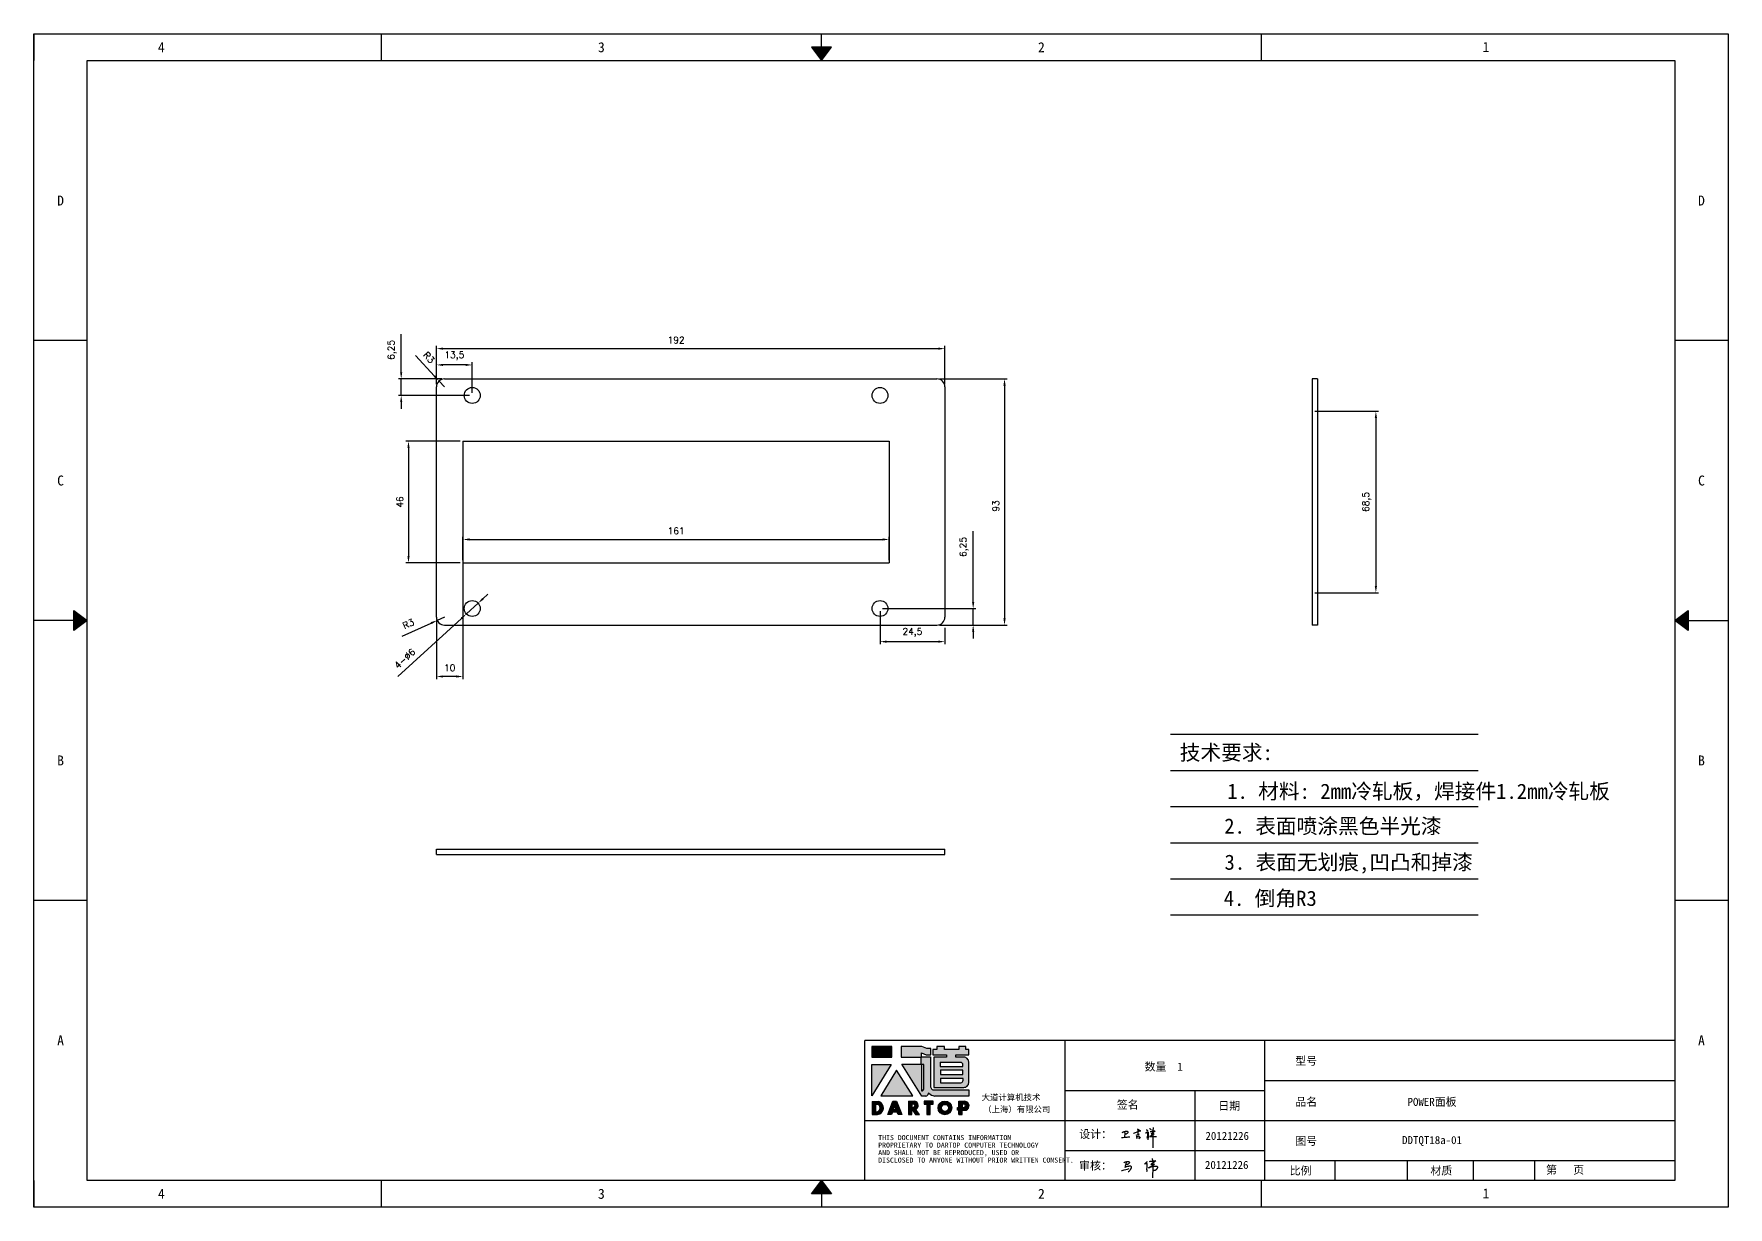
# Model space of a CAD drawing. Header units: millimetres. Extents: x 120943 to 145233, y 4425 to 40233.
# Drawn here: x 123242 to 123882, y 8536 to 8979 of the extents above; entities that cross this region are included whole.
import ezdxf
from ezdxf.enums import TextEntityAlignment as Align

# ---------------------------------------------------------------- set-up
doc = ezdxf.new("R2010")
doc.units = ezdxf.units.MM
doc.linetypes.add('DOT', pattern=[0.25, 0, -0.25])
doc.linetypes.add('HIDDEN2', pattern=[4.7625, 3.175, -1.5875])
for name, color, linetype in [('4', 7, 'Continuous'), ('hidden', 3, 'HIDDEN2'), ('print', 30, 'Continuous')]:
    doc.layers.add(name, color=color, linetype=linetype)
doc.layers.add('dim', color=2, linetype='Continuous', lineweight=9)
doc.styles.add('Dartop', font='SIMFANG.TTF')
doc.styles.add('HZ', font='SimSun.ttf')
doc.styles.add('hzHT', font='SIMHEI.TTF')
doc.styles.get("Standard").update_dxf_attribs({"font": 'txt', "bigfont": 'gbcbig.shx'})
doc.dimstyles.new('0.5small', dxfattribs={"dimtxt": 2.5, "dimasz": 2.5, "dimexe": 1, "dimexo": 1, "dimgap": 2, "dimtad": 1, "dimtxsty": 'Standard', "dimcen": 2.5, "dimadec": 0, "dimazin": 0, "dimtfac": 1, "dimtmove": 0, "dimatfit": 3, "dimfxl": 1, "dimarcsym": 0})

# ---------------------------------------------------------------- blocks, each defined once
blk = doc.blocks.new('*U326')
at = {"color": 254, "linetype": 'Continuous', "extrusion": (0, 0, -1)}
for points in [[(-17, 0.333), (-16.812, 0.25), (-17, 0.5)], [(-17, 0.333), (-17.188, 0.25), (-16.812, 0.25)], [(-17, 0.333), (-17, 0.5), (-17.188, 0.25)]]:
    blk.add_solid(points, dxfattribs=at)
blk = doc.blocks.new('*U327')
at = {"color": 254, "linetype": 'Continuous'}
for points in [[(17, 21.667), (17.188, 21.75), (16.812, 21.75)], [(17, 21.667), (16.812, 21.75), (17, 21.5)], [(17, 21.667), (17, 21.5), (17.188, 21.75)]]:
    blk.add_solid(points, dxfattribs=at)
blk = doc.blocks.new('*U324')
at = {"color": 254, "linetype": 'Continuous', "extrusion": (0, 0, -1)}
for points in [[(-0.833, 11), (-0.75, 10.812), (-0.75, 11.188)], [(-0.833, 11), (-0.75, 11.188), (-1, 11)], [(-0.833, 11), (-1, 11), (-0.75, 10.812)]]:
    blk.add_solid(points, dxfattribs=at)
blk = doc.blocks.new('dadao')
for p, q in [((48, 19.2), (44.9, 10.4)), ((44.9, 10.4), (51.2, 10.4)), ((51.2, 10.4), (48, 19.2))]:
    blk.add_line(p, q)
for points in [[(41.8, 121.6), (41.8, 143.7), (-0.4, 143.7), (-0.4, 121.6), (41.8, 121.6)], [(104.8, 122), (104.8, 130.3), (114.1, 126.3), (124.2, 126.3), (124.2, 139.6), (115.9, 139.6), (105.1, 143.9), (61.5, 143.9)], [(61.7, 144), (61.7, 121.3), (103.9, 121.3)], [(113.4, 38.7), (105.1, 38.7), (63, 106.5), (103.9, 106.5), (103.9, 120.9), (103.9, 121.3)], [(109.7, 53.6), (109.7, 106.2), (104.3, 106.2), (104.3, 50.4), (106.6, 50.4)], [(144.6, 94.4), (144.6, 84.8), (192, 84.8), (192, 94.1), (144.9, 94.1)], [(120.2, 45), (119.5, 45), (119.5, 44.6)], [(0, 28), (0, 0), (11.8, 0)], [(0.1, 28), (14, 28)], [(7.1, 21.8), (7.1, 6.1), (12, 6.1)], [(7.1, 21.8), (11.4, 21.8)], [(76.8, 28.2), (76.8, 0), (84.1, 0), (84.1, 11.1), (91.6, -0.1), (100.3, -0.1), (91.7, 11.1)], [(76.8, 28.2), (90.6, 28.2)], [(84, 22.7), (84, 15.3), (87.2, 15.3)], [(84, 22.7), (87.3, 22.7)], [(183.7, 0), (183.7, 9.6), (180.6, 9.6), (180.6, 14.9), (183.8, 14.9), (183.8, 28.1), (196.1, 28.1), (196.5, 28.1)], [(183.7, 0), (190.9, 0), (190.9, 9.6), (198.8, 9.6)], [(194.9, 22.3), (190.8, 22.3), (190.8, 15), (194.4, 15)]]:
    blk.add_lwpolyline(points)
blk.add_lwpolyline([(137.1, 144.2), (137.1, 137.9), (128.3, 137.9), (128.3, 126.5), (157.3, 126.5), (157.3, 121.5), (130.3, 121.5), (130.3, 57.5), (194.4, 57.5, 0.414214), (204.4, 67.5), (204.4, 111.3, 0.414214), (194.4, 121.3), (177.5, 121.3), (177.5, 126.3), (204.7, 126.3), (204.7, 137.7), (198.2, 137.7), (198.2, 143.9), (183.3, 143.9), (183.3, 138), (153, 138), (153, 144.2), (137.1, 144.2)], format="xyb", close=True)
for points in [[(104.8, 122), (123.4, 122), (123.4, 60, 0.414214), (131.4, 52), (204.8, 52), (204.8, 39.1), (131.7, 39.1)], [(144.3, 110.8), (144.3, 101.8), (192.3, 101.8), (192.3, 105.5, 0.414214), (187.3, 110.5), (144.3, 110.5)], [(144.6, 77), (144.6, 67.5), (187.6, 67.5, 0.414214), (192.6, 72.5), (192.6, 76.4), (144.6, 76.4)]]:
    blk.add_lwpolyline(points, format="xyb")
for points in [[(-0.3, 106.2), (40.4, 106.2), (-0.3, 39.7), (-0.3, 106.2)], [(51.7, 94.1), (18.4, 39.3), (86.2, 39.3)], [(43.8, 28.2), (51.8, 28.2), (62.6, -0.1), (55, -0.1), (53.2, 5), (42.9, 5), (41.1, 0), (33.6, 0)], [(110, 28.1), (110, 21.9), (116, 21.9), (116, -0.1), (123.2, -0.1), (123.2, 22), (129.2, 22), (129.2, 28.1), (110, 28.1)]]:
    blk.add_lwpolyline(points, close=True)
for radius in [14.5, 7.44]:
    blk.add_circle((154.2, 14.2), radius)
for centre, radius, start, end in [((99.2, 60.7), 12.6, 305.6399, 325.969), ((111.6, 46.7), 8.19, 282.9811, 347.6627), ((136, 61.7), 22.9, 226.7358, 259.3209), ((8.5, 13.9), 8.49, 294.2143, 69.7177), ((9.6, 14.2), 14.4, 278.6604, 72.3203), ((86.4, 19), 3.8, 282.527, 76.7196), ((88.6, 19.4), 8.95, 290.6073, 77.2124), ((193.7, 18.7), 3.8, 280.9891, 72.5513), ((195.7, 18.6), 9.51, 288.8959, 85.2442)]:
    blk.add_arc(centre, radius, start, end)
blk = doc.blocks.new('h')
for p, q in [((20768.1, -2360.9), (20773, -2359.1)), ((20769.5, -2366.9), (20769.8, -2370.6)), ((20769.8, -2370.6), (20770.9, -2378)), ((20770.9, -2378), (20771.5, -2370.6)), ((20772.4, -2369.3), (20774.9, -2367.8)), ((20773, -2359.1), (20784.1, -2355.2)), ((20773.3, -2331.8), (20775.3, -2338.7)), ((20789.1, -2340.9), (20773.5, -2331.9)), ((20775.3, -2338.7), (20775.6, -2351.2)), ((20775.6, -2351.2), (20775.5, -2357.3)), ((20782.2, -2369.2), (20780, -2377.1)), ((20780, -2377.1), (20788.3, -2371.3)), ((20780.1, -2366.4), (20780.8, -2366.4)), ((20781.9, -2367.4), (20782.2, -2369.2)), ((20845.7, -2343.5), (20848.4, -2353)), ((20848.9, -2370.3), (20847.9, -2424)), ((20848.4, -2353), (20848.9, -2370.3))]:
    blk.add_line(p, q)
for points in [[(20696.6, -2372.4, 0.002073), (20710.6, -2371.9, 0.016137), (20719.6, -2371.3, 0.008314), (20736.9, -2369.3)], [(20699.1, -2348.2, -0.029745), (20704.6, -2345.4, -0.046842), (20708.4, -2344.2, -0.00919), (20714.3, -2343, -0.018517), (20717.2, -2342.5, -0.037841), (20720.3, -2342.4, -0.039541), (20723.2, -2342.8, -0.149785), (20726, -2344.3, -0.204935), (20726.9, -2346.6, -0.074872), (20726.5, -2348.3, -0.061615), (20725.6, -2350.3, -0.034204), (20723.8, -2352.6, -0.045776), (20722.3, -2354.1, -0.054985), (20720.4, -2355.3, -0.036348), (20717.3, -2356.5, -0.067752), (20715.7, -2356.8, -0.043553), (20713.2, -2356.7)], [(20755, -2351.9, -0.024077), (20759.9, -2350.1, -0.013147), (20768.7, -2346.5, -0.00522), (20775.4, -2344.1, -0.018517), (20777.3, -2343.4, -0.008274), (20786.3, -2341, -0.039541), (20788.3, -2340.8, -0.079216), (20789.4, -2341, -0.204935)], [(20813.5, -2350.1, 0.007348), (20815.9, -2348.7, 0.008421), (20818, -2347.3, 0.009459), (20819.7, -2346.2, -0.016325), (20820.7, -2345.5, -0.173771), (20821.8, -2345.3, -0.085159), (20823.9, -2346, -0.125883), (20826, -2347.9, -0.160659), (20826.6, -2350.1, -0.010447), (20826.5, -2352.3, -0.008247), (20826.2, -2355.1, -0.002698), (20825.3, -2374, 0.001562), (20823.9, -2383.7, 0.016137)], [(20816.8, -2335, -0.053561), (20819.6, -2336.1, -0.075272), (20821.3, -2337.3, -0.005295), (20822.5, -2338.5, -0.009337), (20823.1, -2339.1, -0.026146), (20823.7, -2339.8, -0.016644), (20824.5, -2340.9)], [(20832.1, -2329.2, -0.053561), (20834.9, -2330.3, -0.075272), (20836.7, -2331.5, -0.005295), (20837.8, -2332.6, -0.009337), (20838.5, -2333.3, -0.026146), (20839, -2334, -0.016644), (20839.8, -2335.1)], [(20836, -2343.7, -0.02797), (20842.1, -2342.6, -0.048868), (20845.6, -2342.2, -0.00919), (20851.1, -2341.4, -0.018517), (20853.9, -2341.1, -0.037841), (20856.7, -2341.2, -0.039541), (20859.4, -2341.6, -0.018282), (20840.6, -2354.7, -0.000937)], [(20847.6, -2340.2, 0.021784), (20849.6, -2335.9, 0.028296), (20850.8, -2332.4, 0.008136), (20851.9, -2328.2, 0.028913), (20852.2, -2327, 0.08193), (20852.1, -2325.9, 0.075058), (20851.7, -2324.7, 0.275043)]]:
    blk.add_lwpolyline(points, format="xyb")
for points in [[(20711.3, -2343.5), (20711.3, -2343.5), (20711.5, -2355.8), (20710.7, -2368), (20710.6, -2371.9)], [(20821.5, -2350.6), (20822.4, -2359.2), (20822.2, -2364.9), (20821.7, -2369), (20821.3, -2376.3), (20823.6, -2368.5), (20827.2, -2366.3), (20829.5, -2366.3)], [(20840.6, -2354.7), (20850, -2354.7), (20855, -2354.3), (20845.9, -2361.1), (20840.5, -2364), (20833, -2367.5), (20863.2, -2367.4), (20865.9, -2367.3)]]:
    blk.add_lwpolyline(points)
for centre, radius, start, end in [((20773.7, -2371.2), 2.3, 121.9907, 163.60158), ((20787.5, -2406), 40.3, 100.61827, 108.24823), ((20780.8, -2367.6), 1.15, 9.4675, 90)]:
    blk.add_arc(centre, radius, start, end)
blk = doc.blocks.new('*U325')
at = {"color": 254, "linetype": 'Continuous', "extrusion": (0, 0, -1)}
for points in [[(-33.167, 11), (-33, 11), (-33.25, 11.188)], [(-33.167, 11), (-33.25, 11.188), (-33.25, 10.812)], [(-33.167, 11), (-33.25, 10.812), (-33, 11)]]:
    blk.add_solid(points, dxfattribs=at)
blk = doc.blocks.new('*D360')
at = {"layer": 'Defpoints', "color": 0}
for p in [(123586.46, 8860.05), (123394.46, 8845.62), (123586.46, 8845.62)]:
    blk.add_point(p, dxfattribs=at)
at = {"layer": 'dim', "color": 0, "lineweight": -2}
for p, q in [((123394.46, 8846.62), (123394.46, 8861.05)), ((123396.96, 8860.05), (123583.96, 8860.05)), ((123586.46, 8846.62), (123586.46, 8861.05))]:
    blk.add_line(p, q, dxfattribs=at)
at = {"layer": 'dim', "color": 0}
for points in [[(123396.96, 8860.47), (123396.96, 8859.63), (123394.46, 8860.05)], [(123583.96, 8860.47), (123583.96, 8859.63), (123586.46, 8860.05)]]:
    blk.add_solid(points, dxfattribs=at)
at = {"layer": 'dim', "color": 0, "insert": (123484.96, 8863.3), "char_height": 2.5, "attachment_point": 5}
blk.add_mtext('192', dxfattribs=at)
blk = doc.blocks.new('*D361')
at = {"layer": 'Defpoints', "color": 0}
for p in [(123583.46, 8848.62), (123583.46, 8755.62), (123608.99, 8755.62)]:
    blk.add_point(p, dxfattribs=at)
at = {"layer": 'dim', "color": 0, "lineweight": -2}
for p, q in [((123584.46, 8848.62), (123609.99, 8848.62)), ((123608.99, 8846.12), (123608.99, 8758.12)), ((123584.46, 8755.62), (123609.99, 8755.62))]:
    blk.add_line(p, q, dxfattribs=at)
at = {"layer": 'dim', "color": 0}
for points in [[(123608.57, 8846.12), (123609.41, 8846.12), (123608.99, 8848.62)], [(123608.57, 8758.12), (123609.41, 8758.12), (123608.99, 8755.62)]]:
    blk.add_solid(points, dxfattribs=at)
at = {"layer": 'dim', "color": 0, "insert": (123605.74, 8800.62), "char_height": 2.5, "attachment_point": 5, "rotation": 90}
blk.add_mtext('93', dxfattribs=at)
blk = doc.blocks.new('*D362')
at = {"layer": 'Defpoints', "color": 0}
for p in [(123394.46, 8853.89), (123394.46, 8848.62), (123407.96, 8842.37)]:
    blk.add_point(p, dxfattribs=at)
at = {"layer": 'dim', "color": 0, "lineweight": -2}
for p, q in [((123394.46, 8849.62), (123394.46, 8854.89)), ((123405.46, 8853.89), (123396.96, 8853.89)), ((123407.96, 8843.37), (123407.96, 8854.89))]:
    blk.add_line(p, q, dxfattribs=at)
at = {"layer": 'dim', "color": 0}
for points in [[(123396.96, 8854.31), (123396.96, 8853.48), (123394.46, 8853.89)], [(123405.46, 8854.31), (123405.46, 8853.48), (123407.96, 8853.89)]]:
    blk.add_solid(points, dxfattribs=at)
at = {"layer": 'dim', "color": 0, "insert": (123401.21, 8857.35), "char_height": 2.5, "attachment_point": 5}
blk.add_mtext('13,5', dxfattribs=at)
blk = doc.blocks.new('*D363')
at = {"layer": 'Defpoints', "color": 0}
for p in [(123561.96, 8761.87), (123586.46, 8755.62), (123597.15, 8755.62)]:
    blk.add_point(p, dxfattribs=at)
at = {"layer": 'dim', "color": 0, "lineweight": -2}
for p, q in [((123597.15, 8764.37), (123597.15, 8791.08)), ((123562.96, 8761.87), (123598.15, 8761.87)), ((123597.15, 8755.62), (123597.15, 8761.87)), ((123587.46, 8755.62), (123598.15, 8755.62)), ((123597.15, 8753.12), (123597.15, 8750.62))]:
    blk.add_line(p, q, dxfattribs=at)
at = {"layer": 'dim', "color": 0}
for points in [[(123596.73, 8764.37), (123597.57, 8764.37), (123597.15, 8761.87)], [(123596.73, 8753.12), (123597.57, 8753.12), (123597.15, 8755.62)]]:
    blk.add_solid(points, dxfattribs=at)
at = {"layer": 'dim', "color": 0, "insert": (123593.69, 8785.12), "char_height": 2.5, "attachment_point": 5, "rotation": 90}
blk.add_mtext('6,25', dxfattribs=at)
blk = doc.blocks.new('*D364')
at = {"layer": 'Defpoints', "color": 0}
for p in [(123561.96, 8761.87), (123586.46, 8755.62), (123586.46, 8749.37)]:
    blk.add_point(p, dxfattribs=at)
at = {"layer": 'dim', "color": 0, "lineweight": -2}
for p, q in [((123561.96, 8760.87), (123561.96, 8748.37)), ((123586.46, 8754.62), (123586.46, 8748.37)), ((123564.46, 8749.37), (123583.96, 8749.37))]:
    blk.add_line(p, q, dxfattribs=at)
at = {"layer": 'dim', "color": 0}
for points in [[(123564.46, 8749.79), (123564.46, 8748.95), (123561.96, 8749.37)], [(123583.96, 8749.79), (123583.96, 8748.95), (123586.46, 8749.37)]]:
    blk.add_solid(points, dxfattribs=at)
at = {"layer": 'dim', "color": 0, "insert": (123574.21, 8752.83), "char_height": 2.5, "attachment_point": 5}
blk.add_mtext('24,5', dxfattribs=at)
blk = doc.blocks.new('*D335')
at = {"layer": 'Defpoints', "color": 0}
for p in [(123725.14, 8836.37), (123725.14, 8767.87), (123749.24, 8767.87)]:
    blk.add_point(p, dxfattribs=at)
at = {"layer": 'dim', "color": 0, "lineweight": -2}
for p, q in [((123726.14, 8836.37), (123750.24, 8836.37)), ((123749.24, 8833.87), (123749.24, 8770.37)), ((123726.14, 8767.87), (123750.24, 8767.87))]:
    blk.add_line(p, q, dxfattribs=at)
at = {"layer": 'dim', "color": 0}
for points in [[(123748.82, 8833.87), (123749.66, 8833.87), (123749.24, 8836.37)], [(123748.82, 8770.37), (123749.66, 8770.37), (123749.24, 8767.87)]]:
    blk.add_solid(points, dxfattribs=at)
at = {"layer": 'dim', "color": 0, "insert": (123745.78, 8802.12), "char_height": 2.5, "attachment_point": 5, "rotation": 90}
blk.add_mtext('68,5', dxfattribs=at)
blk = doc.blocks.new('*D365')
at = {"layer": 'Defpoints', "color": 0}
for p in [(123405.75, 8759.85), (123410.18, 8763.9)]:
    blk.add_point(p, dxfattribs=at)
at = {"layer": 'dim', "color": 0, "lineweight": -2}
for p, q in [((123412.02, 8765.58), (123413.87, 8767.27)), ((123410.18, 8763.9), (123405.75, 8759.85)), ((123379.82, 8736.15), (123403.9, 8758.16))]:
    blk.add_line(p, q, dxfattribs=at)
at = {"layer": 'dim', "color": 0}
for points in [[(123403.62, 8758.47), (123404.18, 8757.86), (123405.75, 8759.85)], [(123411.74, 8765.89), (123412.3, 8765.28), (123410.18, 8763.9)]]:
    blk.add_solid(points, dxfattribs=at)
at = {"layer": 'dim', "color": 0, "insert": (123382.49, 8742.99), "char_height": 2.5, "attachment_point": 5, "rotation": 42.42699}
blk.add_mtext('4-∅6', dxfattribs=at)
blk = doc.blocks.new('*D366')
at = {"layer": 'Defpoints', "color": 0}
for p in [(123381.13, 8848.62), (123397.46, 8848.62), (123407.96, 8842.37)]:
    blk.add_point(p, dxfattribs=at)
at = {"layer": 'dim', "color": 0, "lineweight": -2}
for p, q in [((123381.13, 8851.12), (123381.13, 8865.54)), ((123396.46, 8848.62), (123380.13, 8848.62)), ((123381.13, 8842.37), (123381.13, 8848.62)), ((123406.96, 8842.37), (123380.13, 8842.37)), ((123381.13, 8839.87), (123381.13, 8837.37))]:
    blk.add_line(p, q, dxfattribs=at)
at = {"layer": 'dim', "color": 0}
for points in [[(123380.72, 8851.12), (123381.55, 8851.12), (123381.13, 8848.62)], [(123380.72, 8839.87), (123381.55, 8839.87), (123381.13, 8842.37)]]:
    blk.add_solid(points, dxfattribs=at)
at = {"layer": 'dim', "color": 0, "insert": (123377.68, 8859.58), "char_height": 2.5, "attachment_point": 5, "rotation": 90}
blk.add_mtext('6,25', dxfattribs=at)
blk = doc.blocks.new('*D367')
at = {"layer": 'Defpoints', "color": 0}
for p in [(123404.46, 8825.12), (123383.88, 8779.12), (123404.46, 8779.12)]:
    blk.add_point(p, dxfattribs=at)
at = {"layer": 'dim', "color": 0, "lineweight": -2}
for p, q in [((123403.46, 8825.12), (123382.88, 8825.12)), ((123383.88, 8822.62), (123383.88, 8781.62)), ((123403.46, 8779.12), (123382.88, 8779.12))]:
    blk.add_line(p, q, dxfattribs=at)
at = {"layer": 'dim', "color": 0}
for points in [[(123383.47, 8822.62), (123384.3, 8822.62), (123383.88, 8825.12)], [(123383.47, 8781.62), (123384.3, 8781.62), (123383.88, 8779.12)]]:
    blk.add_solid(points, dxfattribs=at)
at = {"layer": 'dim', "color": 0, "insert": (123380.63, 8802.12), "char_height": 2.5, "attachment_point": 5, "rotation": 90}
blk.add_mtext('46', dxfattribs=at)
blk = doc.blocks.new('*D368')
at = {"layer": 'Defpoints', "color": 0}
for p in [(123565.46, 8787.96), (123404.46, 8779.12), (123565.46, 8779.12)]:
    blk.add_point(p, dxfattribs=at)
at = {"layer": 'dim', "color": 0, "lineweight": -2}
for p, q in [((123404.46, 8780.12), (123404.46, 8788.96)), ((123406.96, 8787.96), (123562.96, 8787.96)), ((123565.46, 8780.12), (123565.46, 8788.96))]:
    blk.add_line(p, q, dxfattribs=at)
at = {"layer": 'dim', "color": 0}
for points in [[(123406.96, 8788.38), (123406.96, 8787.55), (123404.46, 8787.96)], [(123562.96, 8788.38), (123562.96, 8787.55), (123565.46, 8787.96)]]:
    blk.add_solid(points, dxfattribs=at)
at = {"layer": 'dim', "color": 0, "insert": (123484.96, 8791.21), "char_height": 2.5, "attachment_point": 5}
blk.add_mtext('161', dxfattribs=at)
blk = doc.blocks.new('*D369')
at = {"layer": 'Defpoints', "color": 0}
for p in [(123404.46, 8779.12), (123394.46, 8758.62), (123394.46, 8736.21)]:
    blk.add_point(p, dxfattribs=at)
at = {"layer": 'dim', "color": 0, "lineweight": -2}
for p, q in [((123404.46, 8778.12), (123404.46, 8735.21)), ((123394.46, 8757.62), (123394.46, 8735.21)), ((123401.96, 8736.21), (123396.96, 8736.21))]:
    blk.add_line(p, q, dxfattribs=at)
at = {"layer": 'dim', "color": 0}
for points in [[(123396.96, 8736.62), (123396.96, 8735.79), (123394.46, 8736.21)], [(123401.96, 8736.62), (123401.96, 8735.79), (123404.46, 8736.21)]]:
    blk.add_solid(points, dxfattribs=at)
at = {"layer": 'dim', "color": 0, "insert": (123399.46, 8739.46), "char_height": 2.5, "attachment_point": 5}
blk.add_mtext('10', dxfattribs=at)
blk = doc.blocks.new('*D336')
at = {"layer": 'Defpoints', "color": 0}
for p in [(123395.42, 8847.82), (123397.46, 8845.62)]:
    blk.add_point(p, dxfattribs=at)
at = {"layer": 'dim', "color": 0, "lineweight": -2}
for p, q in [((123386.48, 8857.49), (123393.73, 8849.66)), ((123397.46, 8845.62), (123395.42, 8847.82))]:
    blk.add_line(p, q, dxfattribs=at)
at = {"layer": 'dim', "color": 0}
blk.add_solid([(123394.03, 8849.94), (123393.42, 8849.38), (123395.42, 8847.82)], dxfattribs=at)
at = {"layer": 'dim', "color": 0, "insert": (123391.64, 8856.7), "char_height": 2.5, "attachment_point": 5, "rotation": 312.79673}
blk.add_mtext('R3', dxfattribs=at)
blk = doc.blocks.new('*D337')
at = {"layer": 'Defpoints', "color": 0}
for p in [(123394.72, 8757.4), (123397.46, 8758.62)]:
    blk.add_point(p, dxfattribs=at)
at = {"layer": 'dim', "color": 0, "lineweight": -2}
for p, q in [((123381.45, 8751.45), (123392.44, 8756.37)), ((123397.46, 8758.62), (123394.72, 8757.4))]:
    blk.add_line(p, q, dxfattribs=at)
at = {"layer": 'dim', "color": 0}
blk.add_solid([(123392.27, 8756.75), (123392.61, 8755.99), (123394.72, 8757.4)], dxfattribs=at)
at = {"layer": 'dim', "color": 0, "insert": (123383.84, 8756.08), "char_height": 2.5, "attachment_point": 5, "rotation": 24.13779}
blk.add_mtext('R3', dxfattribs=at)

msp = doc.modelspace()

# ---------------------------------------------------------------- hatches: boundary and pattern name
for points in [[(123566.428, 8596.384), (123558.895, 8596.384), (123558.895, 8592.448), (123566.428, 8592.448)], [(123566.186, 8589.694), (123558.915, 8589.694), (123558.915, 8577.823)], [(123568.201, 8587.54), (123562.258, 8577.744), (123574.361, 8577.744)], [(123582.045, 8575.739), (123578.606, 8575.739), (123578.606, 8574.648), (123579.679, 8574.648), (123579.679, 8570.716), (123580.964, 8570.716), (123580.964, 8574.651), (123582.045, 8574.651)]]:
    msp.add_hatch(color=0).paths.add_polyline_path(points)
h = msp.add_hatch(color=0)
h.paths.add_polyline_path([(123577.687, 8593.992), (123579.35, 8593.274), (123581.147, 8593.274), (123581.147, 8595.653), (123579.664, 8595.653), (123577.732, 8596.416), (123569.988, 8596.416), (123569.988, 8592.392), (123577.523, 8592.392), (123577.523, 8592.311), (123577.523, 8589.739), (123570.216, 8589.739), (123577.731, 8577.645), (123579.219, 8577.645, 0.2793748), (123580.306, 8578.702), (123580.306, 8578.757), (123580.437, 8578.757, 0.1431454), (123582.486, 8577.715), (123595.544, 8577.715), (123595.544, 8580.009), (123582.43, 8580.009, -0.4142136), (123581.002, 8581.437), (123581.002, 8592.52), (123577.687, 8592.52)])
h.paths.add_polyline_path([(123577.599, 8589.688), (123578.556, 8589.688), (123578.556, 8580.301, -0.0889357), (123578.001, 8579.731), (123577.595, 8579.731)], flags=16)
h = msp.add_hatch(color=0)
h.paths.add_polyline_path([(123595.522, 8595.32), (123594.36, 8595.32), (123594.36, 8596.425), (123591.704, 8596.425), (123591.704, 8595.375), (123586.282, 8595.375), (123586.282, 8596.481), (123583.443, 8596.481), (123583.443, 8595.355), (123581.874, 8595.355), (123581.874, 8593.317), (123587.051, 8593.317), (123587.051, 8592.416), (123582.227, 8592.416), (123582.227, 8581.006), (123593.681, 8581.006, 0.4142136), (123595.466, 8582.792), (123595.466, 8590.605, 0.4142136), (123593.681, 8592.391), (123590.653, 8592.391), (123590.653, 8593.275), (123595.522, 8593.275)])
h.paths.add_polyline_path([(123592.416, 8590.457, -0.4142136), (123593.309, 8589.564), (123593.309, 8588.909), (123584.733, 8588.909), (123584.733, 8590.457)], flags=16)
h.paths.add_polyline_path([(123593.253, 8587.527), (123593.253, 8585.869), (123584.788, 8585.869), (123584.788, 8587.527)], flags=16)
h.paths.add_polyline_path([(123593.364, 8584.377), (123593.364, 8583.667, -0.4142136), (123592.471, 8582.775), (123584.788, 8582.775), (123584.788, 8584.377)], flags=16)
h = msp.add_hatch(color=0)
h.paths.add_polyline_path([(123561.463, 8575.721), (123558.968, 8575.721), (123558.968, 8570.731), (123561.069, 8570.731, 0.7930159)])
h.paths.add_polyline_path([(123561.106, 8571.824), (123560.234, 8571.824), (123560.234, 8574.628), (123561.01, 8574.628, -0.6713609)], flags=16)
h = msp.add_hatch(color=0)
h.paths.add_polyline_path([(123568.22, 8575.762), (123566.797, 8575.762), (123564.966, 8570.725), (123566.314, 8570.725), (123566.632, 8571.618), (123568.458, 8571.618), (123568.783, 8570.714), (123570.142, 8570.714)])
h.paths.add_polyline_path([(123568.109, 8572.58), (123566.978, 8572.58), (123567.533, 8574.163)], flags=16)
h = msp.add_hatch(color=0)
h.paths.add_polyline_path([(123575.14, 8575.759), (123572.686, 8575.759), (123572.686, 8570.723), (123573.983, 8570.723), (123573.983, 8572.719), (123575.315, 8570.705), (123576.882, 8570.705), (123575.348, 8572.706, 0.7440549)])
h.paths.add_polyline_path([(123573.971, 8573.465), (123573.971, 8574.787), (123574.55, 8574.787, -0.796809), (123574.542, 8573.465)], flags=16)
h = msp.add_hatch(color=0)
h.paths.add_polyline_path([(123583.915, 8573.259, 1), (123589.087, 8573.259, 1)])
h.paths.add_polyline_path([(123587.829, 8573.259, -1), (123585.173, 8573.259, -1)], flags=16)
h = msp.add_hatch(color=0)
h.paths.add_polyline_path([(123594.047, 8575.747), (123593.973, 8575.747), (123591.786, 8575.747), (123591.786, 8573.396), (123591.206, 8573.396), (123591.206, 8572.442), (123591.777, 8572.442), (123591.777, 8570.731), (123593.053, 8570.731), (123593.053, 8572.449), (123594.456, 8572.449, 0.8123038)])
h.paths.add_polyline_path([(123593.034, 8573.403), (123593.034, 8574.718), (123593.761, 8574.718, -0.7782134), (123593.687, 8573.403)], flags=16)

# ---------------------------------------------------------------- linework, layer by layer
at = {"color": 0, "linetype": 'DOT'}
for p, q in [((123242.404, 8978.942), (123872.197, 8978.942)), ((123242.404, 8545.845), (123242.404, 8968.87)), ((123872.197, 8535.773), (123242.404, 8535.773))]:
    msp.add_line(p, q, dxfattribs=at)
at = {"color": 0}
for p, q in [((123242.404, 8978.942), (123242.404, 8968.87)), ((123373.633, 8968.87), (123373.633, 8978.942)), ((123539.821, 8973.906), (123539.821, 8978.942)), ((123706.009, 8968.87), (123706.009, 8978.942)), ((123262.548, 8545.845), (123262.548, 8968.87)), ((123262.548, 8968.87), (123862.125, 8968.87)), ((123862.125, 8968.87), (123862.125, 8545.845)), ((123262.548, 8863.114), (123242.404, 8863.114)), ((123882.269, 8863.114), (123862.125, 8863.114)), ((123257.512, 8757.358), (123242.404, 8757.358)), ((123867.161, 8757.358), (123882.269, 8757.358)), ((123262.548, 8651.601), (123242.404, 8651.601)), ((123882.269, 8651.601), (123862.125, 8651.601)), ((123862.125, 8598.723), (123556.188, 8598.723)), ((123556.188, 8545.845), (123556.188, 8598.723)), ((123631.728, 8598.723), (123631.728, 8545.845)), ((123707.268, 8545.845), (123707.268, 8598.723)), ((123707.268, 8583.615), (123862.125, 8583.615)), ((123631.728, 8579.838), (123707.268, 8579.838)), ((123680.829, 8579.838), (123680.829, 8545.845)), ((123556.188, 8568.507), (123631.728, 8568.507)), ((123631.728, 8568.507), (123862.125, 8568.507)), ((123631.728, 8557.176), (123707.268, 8557.176)), ((123707.268, 8553.399), (123862.125, 8553.399)), ((123733.845, 8545.845), (123733.845, 8553.399)), ((123761.234, 8545.845), (123761.234, 8553.399)), ((123786.134, 8545.845), (123786.134, 8553.399)), ((123809.247, 8545.845), (123809.247, 8553.399)), ((123242.404, 8545.845), (123242.404, 8535.773)), ((123862.125, 8545.845), (123262.548, 8545.845)), ((123373.633, 8535.773), (123373.633, 8545.845)), ((123706.009, 8535.773), (123706.009, 8545.845)), ((123539.821, 8540.809), (123539.821, 8535.773))]:
    msp.add_line(p, q, dxfattribs=at)
for p, q in [((123394.462, 8758.623), (123394.462, 8845.623)), ((123397.462, 8848.623), (123583.462, 8848.623)), ((123586.462, 8845.623), (123586.462, 8758.623)), ((123725.141, 8848.623), (123725.141, 8755.623)), ((123727.141, 8848.623), (123725.141, 8848.623)), ((123727.141, 8848.623), (123727.141, 8755.623)), ((123404.462, 8825.123), (123565.462, 8825.123)), ((123404.462, 8825.123), (123404.462, 8779.123)), ((123565.462, 8825.123), (123565.462, 8779.123)), ((123404.462, 8779.123), (123565.462, 8779.123)), ((123397.462, 8755.623), (123583.462, 8755.623)), ((123727.141, 8755.623), (123725.141, 8755.623)), ((123394.462, 8671.021), (123586.462, 8671.021)), ((123394.462, 8669.021), (123394.462, 8671.021)), ((123586.462, 8669.021), (123586.462, 8671.021)), ((123394.462, 8669.021), (123586.462, 8669.021)), ((123664.169, 8551.012), (123663.427, 8550.61)), ((123664.703, 8551.297), (123664.169, 8551.012)), ((123664.2, 8551.898), (123665.144, 8551.898)), ((123665.647, 8551.944), (123664.703, 8551.297)), ((123664.737, 8554.138), (123664.954, 8552.327)), ((123664.989, 8550.991), (123664.909, 8546.831)), ((123664.954, 8552.327), (123664.989, 8550.991)), ((123665.144, 8551.898), (123665.647, 8551.944))]:
    msp.add_line(p, q)
for points in [[(123539.821, 8968.87), (123543.598, 8973.906), (123536.044, 8973.906), (123539.821, 8968.87)], [(123262.548, 8757.358), (123257.512, 8753.581), (123257.512, 8761.135), (123262.548, 8757.358)], [(123862.125, 8757.358), (123867.161, 8761.135), (123867.161, 8753.581), (123862.125, 8757.358)], [(123539.821, 8545.845), (123543.598, 8540.809), (123536.044, 8540.809), (123539.821, 8545.845)]]:
    msp.add_lwpolyline(points, close=True, dxfattribs=at)
for points in [[(123653.994, 8552.551, -0.029745), (123654.426, 8552.767, -0.0468422), (123654.718, 8552.861, -0.0091902), (123655.174, 8552.954, -0.0185172), (123655.403, 8552.987, -0.0378406), (123655.639, 8552.994, -0.0395413), (123655.863, 8552.966, -0.1497852), (123656.082, 8552.847, -0.2049352), (123656.149, 8552.673, -0.0748717), (123656.124, 8552.536, -0.0616146), (123656.049, 8552.385, -0.0342039), (123655.914, 8552.207, -0.0457759), (123655.793, 8552.091, -0.054985), (123655.647, 8551.999, -0.0363479), (123655.405, 8551.903, -0.0677521), (123655.283, 8551.882, -0.0435534), (123655.093, 8551.892)], [(123663.427, 8550.61, -0.029745), (123664.101, 8550.948, -0.0468422), (123664.557, 8551.094, -0.0091902), (123665.269, 8551.238, -0.0185172), (123665.625, 8551.29, -0.0378406), (123665.993, 8551.301, -0.0395413), (123666.343, 8551.258, -0.1497852), (123666.685, 8551.071, -0.2049352), (123666.79, 8550.801, -0.0748717), (123666.75, 8550.587, -0.0616146), (123666.634, 8550.351, -0.0342039), (123666.423, 8550.073, -0.0457759), (123666.234, 8549.893, -0.054985), (123666.006, 8549.749, -0.0363479), (123665.628, 8549.599, -0.0677521), (123665.439, 8549.566, -0.0435534), (123665.141, 8549.582)], [(123663.737, 8553.011, -0.0279703), (123664.347, 8553.124, -0.0488679), (123664.7, 8553.162, -0.0091902), (123665.257, 8553.244, -0.0185172), (123665.535, 8553.27, -0.0378406), (123665.82, 8553.264, -0.0395413), (123666.089, 8553.216, -0.0182819), (123664.2, 8551.898, -0.0009369)]]:
    msp.add_lwpolyline(points, format="xyb")
msp.add_lwpolyline([(123654.946, 8552.91), (123654.946, 8552.91), (123654.801, 8552.025), (123654.564, 8551.192), (123654.408, 8550.682)])
for centre in [(123407.962, 8842.373), (123561.962, 8842.373), (123407.962, 8761.873), (123561.962, 8761.873)]:
    msp.add_circle(centre, 3)
for centre, radius, start, end in [((123397.462, 8845.623), 3, 90, 180), ((123583.462, 8845.623), 3, 0, 90), ((123397.462, 8758.623), 3, 180, 270), ((123583.462, 8758.623), 3, 270, 0), ((123652.889, 8551.146), 1.596, 281.076982, 291.212632), ((123617.789, 8693.622), 148.319, 283.91895, 284.971512), ((123656.848, 8546.46), 4.876, 113.202449, 120.017497), ((123655.703, 8549.13), 1.971, 102.47486, 113.202449), ((123658.56, 8536.218), 15.195, 100.36867, 102.47486), ((123655.386, 8550.398), 1.257, 283.816254, 294.030509), ((123656.499, 8547.481), 3.745, 96.125337, 100.36867), ((123655.654, 8549.776), 0.58, 294.836428, 309.901134), ((123647.922, 8556.91), 11.096, 316.919563, 320.58866), ((123656.299, 8549.341), 1.875, 87.457037, 96.125337), ((123656.306, 8549.498), 1.717, 78.399567, 87.457037), ((123654.209, 8551.52), 2.821, 324.094808, 331.378357), ((123656.549, 8550.679), 0.511, 44.324655, 78.399567), ((123656.399, 8550.413), 0.377, 319.573073, 337.48549), ((123655.361, 8551.242), 1.694, 324.910666, 333.348429), ((123656.185, 8550.935), 0.825, 326.76781, 340.871018), ((123656.712, 8550.838), 0.284, 357.998393, 44.324655), ((123656.435, 8550.848), 0.561, 340.871018, 357.998393), ((123658.205, 8558.542), 7.458, 299.265464, 300.9495), ((123675.1, 8496.03), 57.583, 102.46592, 103.2053), ((123635.859, 8579.865), 38.128, 313.366132, 315.296084), ((123783.101, 8531.632), 121.7, 171.410173, 171.768083), ((123662.676, 8552.012), 0.244, 52.375745, 91.291159), ((123448.228, 8558.929), 214.732, 357.565664, 358.057278), ((123662.592, 8552.05), 0.279, 357.196828, 33.705179), ((123656.303, 8552.462), 6.583, 352.912546, 354.802684), ((123658.773, 8552.237), 4.103, 354.802684, 357.196828)]:
    msp.add_arc(centre, radius, start, end)
at = {"layer": 'Defpoints'}
for p, q in [((123671.629, 8714.379), (123787.889, 8714.379)), ((123671.629, 8700.729), (123787.889, 8700.729)), ((123671.629, 8700.729), (123787.889, 8700.729)), ((123671.629, 8687.079), (123787.889, 8687.079)), ((123671.629, 8673.429), (123787.889, 8673.429)), ((123671.629, 8659.779), (123787.889, 8659.779)), ((123671.629, 8646.129), (123787.889, 8646.129))]:
    msp.add_line(p, q, dxfattribs=at)
at = {"layer": 'hidden'}
msp.add_line((123404.462, 8779.123), (123404.462, 8768.115), dxfattribs=at)
at = {"layer": 'print'}
msp.add_lwpolyline([(123242.404, 8978.942), (123882.269, 8978.942), (123882.269, 8535.773), (123242.404, 8535.773)], close=True, dxfattribs=at)

# ---------------------------------------------------------------- block references
at = {"color": 0, "linetype": 'Continuous', "xscale": 20.14402654906917, "yscale": 20.14402654906917, "zscale": 20.14402654906917}
for name, p in [('*U327', (123197.372, 8535.773)), ('*U324', (123242.404, 8535.773)), ('*U325', (123197.372, 8535.773)), ('*U326', (123197.372, 8535.773))]:
    msp.add_blockref(name, p, dxfattribs=at)
at = {"color": 0}
for name, p, xscale, yscale, zscale in [('dadao', (123558.968, 8570.731), 0.1785493262159434, 0.1785493262159434, 0.1785493262159434), ('h', (122049.773, 8745.907), 0.07747410198498983, 0.07747410198498983, 0.07747410198498983)]:
    msp.add_blockref(name, p, dxfattribs=dict(at, xscale=xscale, yscale=yscale, zscale=zscale))

# ---------------------------------------------------------------- texts
for s, height, style, p in [('4', 3.777, 'Dartop', (123290.539, 8973.906)), ('3', 3.777, 'Dartop', (123456.727, 8973.906)), ('2', 3.777, 'Dartop', (123622.915, 8973.906)), ('1', 3.777, 'Dartop', (123790.825, 8974.026)), ('D', 3.777, 'Dartop', (123252.476, 8915.992)), ('D', 3.777, 'Dartop', (123872.197, 8915.992)), ('C', 3.777, 'Dartop', (123252.476, 8810.236)), ('C', 3.777, 'Dartop', (123872.197, 8810.236)), ('B', 3.777, 'Dartop', (123252.476, 8704.48)), ('B', 3.777, 'Dartop', (123872.197, 8704.48)), ('A', 3.777, 'Dartop', (123252.476, 8598.723)), ('A', 3.777, 'Dartop', (123872.197, 8598.723)), ('数量  1', 3.0216, 'hzHT', (123669.092, 8588.819)), ('型号', 3.0216, 'hzHT', (123722.945, 8591.037)), ('签名', 3.0216, 'hzHT', (123655.519, 8574.419)), ('日期', 3.0216, 'hzHT', (123693.859, 8574.047)), ('品名', 3.0216, 'hzHT', (123722.945, 8575.526)), ('POWER面板', 3.0216, 'hzHT', (123770.453, 8575.526)), ('20121226', 3.0216, 'hzHT', (123693.084, 8562.687)), ('图号', 3.0216, 'hzHT', (123722.945, 8560.757)), ('DDTQT18a-01', 3.0216, 'hzHT', (123770.453, 8561.096)), ('20121226', 3.0216, 'hzHT', (123692.904, 8551.723)), ('比例', 3.0216, 'hzHT', (123720.838, 8549.544)), ('材质', 3.0216, 'hzHT', (123773.963, 8549.544)), ('第   页', 3.0216, 'hzHT', (123820.705, 8549.857)), ('4', 3.777, 'Dartop', (123290.539, 8540.809)), ('3', 3.777, 'Dartop', (123456.727, 8540.809)), ('2', 3.777, 'Dartop', (123622.915, 8540.809)), ('1', 3.777, 'Dartop', (123790.825, 8540.929))]:
    msp.add_text(s, height=height, dxfattribs=dict(at, style=style)).set_placement(p, align=Align.MIDDLE_CENTER)
at = {"style": 'HZ'}
for s, p in [('技术要求:', (123692.743, 8707.49)), ('     1. 材料: 2mm冷轧板，焊接件1.2mm冷轧板', (123755.602, 8692.862)), ('    2. 表面喷涂黑色半光漆', (123725.21, 8679.718)), ('3. 表面无划痕,凹凸和掉漆', (123738.975, 8666.068)), ('4. 倒角R3           ', (123730.789, 8652.418))]:
    msp.add_text(s, height=5.733, dxfattribs=at).set_placement(p, align=Align.MIDDLE_CENTER)
at = {"color": 0, "style": 'hzHT'}
for s, height, p in [('THIS DOCUMENT CONTAINS INFORMATION', 1.8885, (123561.287, 8561.086)), ('设计：', 3.0216, (123637.214, 8561.83)), ('AND SHALL NOT BE REPRODUCED, USED OR', 1.8885, (123561.287, 8555.42)), ('PROPRIETARY TO DARTOP COMPUTER TECHNOLOGY', 1.8885, (123561.287, 8558.253)), ('DISCLOSED TO ANYONE WITHOUT PRIOR WRITTEN CONSENT.', 1.8885, (123561.287, 8552.587)), ('审核：', 3.0216, (123637.169, 8549.931))]:
    msp.add_text(s, height=height, dxfattribs=at).set_placement(p)
at = {"layer": '4', "color": 0, "style": 'hzHT'}
for s, p in [('大道计算机技术', (123600.346, 8576.086)), ('（上海）有限公司', (123600.916, 8571.569))]:
    msp.add_text(s, height=2.2662, dxfattribs=at).set_placement(p)

# ---------------------------------------------------------------- dimensions: what is measured, and where the dimension line sits
at = {"layer": 'dim'}
for base, p1, p2, picture, middle in [((123381.135, 8848.623), (123407.962, 8842.373), (123397.462, 8848.623), '*D366', (123377.676, 8859.582)), ((123749.24, 8767.873), (123725.141, 8836.373), (123725.141, 8767.873), '*D335', (123745.782, 8802.123)), ((123383.883, 8779.123), (123404.462, 8825.123), (123404.462, 8779.123), '*D367', (123380.633, 8802.123))]:
    dim = msp.add_linear_dim(base=base, p1=p1, p2=p2, angle=90, dimstyle='0.5small', override={"dimpost": '\\X'}, dxfattribs=at)
    dim.commit()
    dim.dimension.update_dxf_attribs({"geometry": picture, "text_midpoint": middle})
for base, p1, p2, picture, middle in [((123586.462, 8860.051), (123394.462, 8845.623), (123586.462, 8845.623), '*D360', (123484.962, 8860.051)), ((123394.462, 8853.895), (123407.962, 8842.373), (123394.462, 8848.623), '*D362', (123401.212, 8853.895))]:
    dim = msp.add_linear_dim(base=base, p1=p1, p2=p2, dimstyle='0.5small', override={"dimpost": '\\X'}, dxfattribs=at)
    dim.commit()
    dim.dimension.update_dxf_attribs({"geometry": picture, "text_midpoint": middle, "dimtype": 160})
dim = msp.add_radius_dim(center=(123397.462, 8845.623), mpoint=(123395.424, 8847.825), dimstyle='0.5small', override={"dimpost": '\\X'}, dxfattribs=at)
dim.commit()
dim.dimension.update_dxf_attribs({"geometry": '*D336', "text_midpoint": (123391.638, 8856.698)})
for base, p1, p2, picture, middle in [((123608.991, 8755.623), (123583.462, 8848.623), (123583.462, 8755.623), '*D361', (123608.991, 8800.623)), ((123597.149, 8755.623), (123561.962, 8761.873), (123586.462, 8755.623), '*D363', (123597.149, 8785.123))]:
    dim = msp.add_linear_dim(base=base, p1=p1, p2=p2, angle=90, dimstyle='0.5small', override={"dimpost": '\\X'}, dxfattribs=at)
    dim.commit()
    dim.dimension.update_dxf_attribs({"geometry": picture, "text_midpoint": middle, "dimtype": 160})
for base, p1, p2, picture, middle in [((123565.462, 8787.962), (123404.462, 8779.123), (123565.462, 8779.123), '*D368', (123484.962, 8791.212)), ((123394.462, 8736.208), (123404.462, 8779.123), (123394.462, 8758.623), '*D369', (123399.462, 8739.458)), ((123586.462, 8749.37), (123561.962, 8761.873), (123586.462, 8755.623), '*D364', (123574.212, 8752.828))]:
    dim = msp.add_linear_dim(base=base, p1=p1, p2=p2, dimstyle='0.5small', override={"dimpost": '\\X'}, dxfattribs=at)
    dim.commit()
    dim.dimension.update_dxf_attribs({"geometry": picture, "text_midpoint": middle})
dim = msp.add_diameter_dim_2p(p1=(123410.177, 8763.897), p2=(123405.748, 8759.849), text='4-<>', dimstyle='0.5small', override={"dimpost": '\\X'}, dxfattribs=at)
dim.commit()
dim.dimension.update_dxf_attribs({"geometry": '*D365', "text_midpoint": (123384.678, 8740.592), "dimtype": 163})
dim = msp.add_radius_dim(center=(123397.462, 8758.623), mpoint=(123394.725, 8757.396), dimstyle='0.5small', override={"dimpost": '\\X'}, dxfattribs=at)
dim.commit()
dim.dimension.update_dxf_attribs({"geometry": '*D337', "text_midpoint": (123385.172, 8753.116), "dimtype": 164})

doc.saveas('drawing.dxf')
